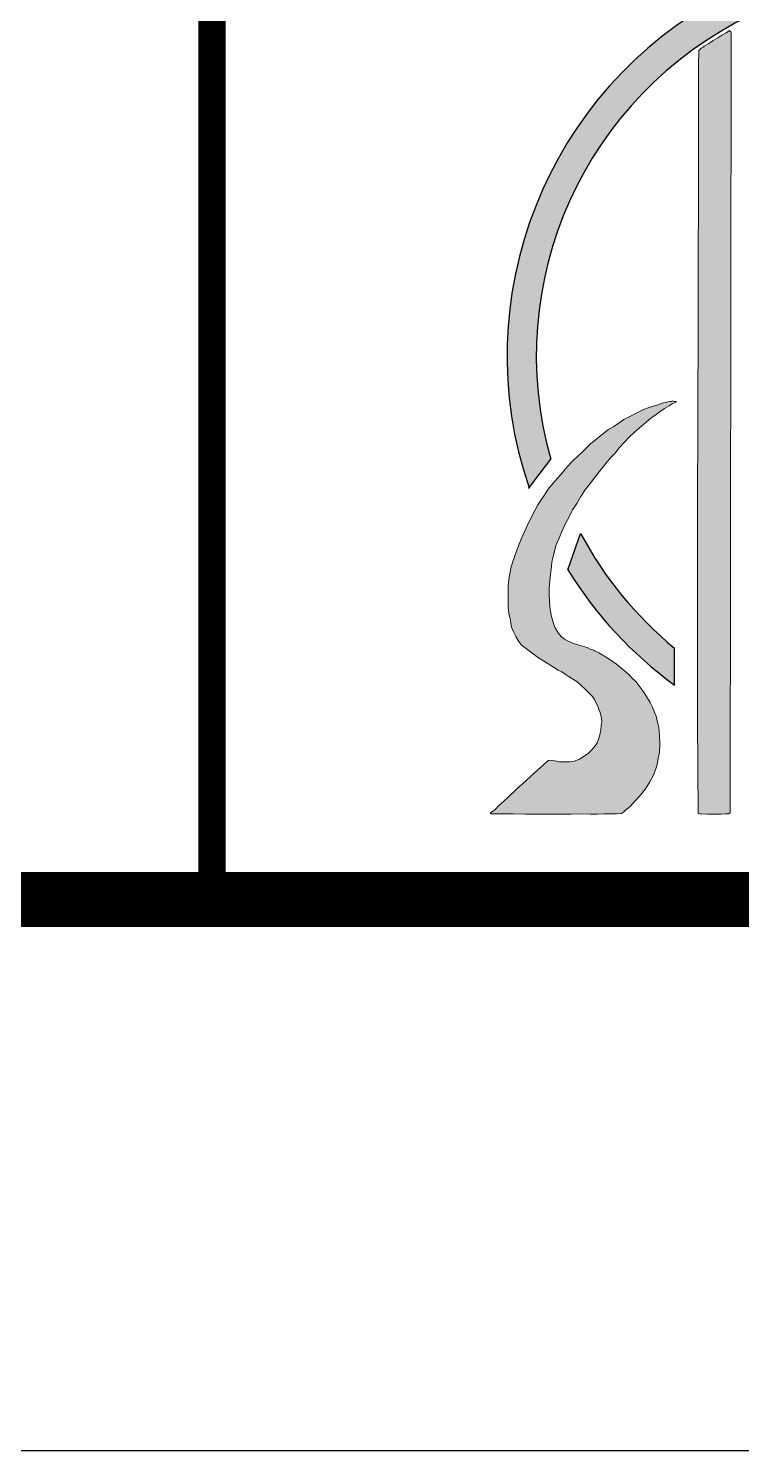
# Model space of a CAD drawing. Extents: x 24843 to 27502, y -10108 to -7552.
# Drawn here: x 27268.03 to 27280.96, y -10107.92 to -10082.11 of the extents above; entities that cross this region are included whole.
import ezdxf

# ---------------------------------------------------------------- set-up
doc = ezdxf.new("R2010")
doc.units = 0
doc.layers.get('0').update_dxf_attribs({"linetype": 'CONTINUOUS'})

msp = doc.modelspace()

# ---------------------------------------------------------------- hatches: boundary and pattern name
h = msp.add_hatch(color=1)
h.paths.add_polyline_path([(27288.998, -10092.857), (27289.424, -10093.178, 1.781679), (27277.107, -10090.443), (27277.502, -10089.927, -1.737502)])
h.paths.add_polyline_path([(27278.043, -10091.272), (27277.812, -10091.935, 0.097177), (27279.746, -10094.023), (27279.746, -10093.353, -0.098964)])
for points in [[(27280.775, -10082.44), (27280.775, -10082.378), (27280.775, -10082.315), (27280.775, -10082.252), (27280.775, -10082.196), (27280.768, -10082.168), (27280.747, -10082.147), (27280.684, -10082.189), (27280.608, -10082.231), (27280.532, -10082.28), (27280.448, -10082.328), (27280.372, -10082.384), (27280.296, -10082.427), (27280.296, -10082.432), (27280.279, -10082.438), (27280.268, -10082.446), (27280.233, -10082.467), (27280.205, -10082.488), (27280.19, -10082.509), (27280.184, -10082.78), (27280.184, -10083.628), (27280.184, -10084.477), (27280.184, -10085.325), (27280.177, -10086.173), (27280.177, -10087.021), (27280.177, -10087.869), (27280.17, -10088.718), (27280.17, -10089.567), (27280.164, -10090.415), (27280.164, -10091.263), (27280.164, -10092.111), (27280.164, -10092.959), (27280.164, -10093.807), (27280.164, -10094.656), (27280.17, -10095.505), (27280.177, -10096.353), (27280.205, -10096.36), (27280.233, -10096.36), (27280.337, -10096.366), (27280.51, -10096.366), (27280.594, -10096.366), (27280.671, -10096.36), (27280.726, -10096.36), (27280.755, -10096.345)], [(27279.308, -10094.342), (27279.259, -10094.26), (27279.211, -10094.183), (27279.155, -10094.106), (27279.1, -10094.03), (27279.043, -10093.961), (27278.974, -10093.891), (27278.911, -10093.828), (27278.841, -10093.767), (27278.765, -10093.704), (27278.696, -10093.647), (27278.536, -10093.536), (27278.376, -10093.439), (27278.313, -10093.411), (27278.293, -10093.405), (27278.279, -10093.39), (27278.216, -10093.37), (27278.161, -10093.342), (27278.036, -10093.307), (27277.917, -10093.272), (27277.861, -10093.245), (27277.807, -10093.223), (27277.751, -10093.189), (27277.702, -10093.153), (27277.654, -10093.098), (27277.618, -10093.043), (27277.584, -10092.987), (27277.555, -10092.924), (27277.515, -10092.778), (27277.493, -10092.654), (27277.479, -10092.521), (27277.473, -10092.389), (27277.473, -10092.258), (27277.479, -10092.195), (27277.486, -10092.132), (27277.493, -10092.069), (27277.499, -10092), (27277.508, -10091.93), (27277.515, -10091.861), (27277.521, -10091.798), (27277.534, -10091.729), (27277.549, -10091.673), (27277.562, -10091.61), (27277.584, -10091.547), (27277.597, -10091.492), (27277.654, -10091.36), (27277.709, -10091.228), (27277.764, -10091.103), (27277.834, -10090.971), (27277.896, -10090.846), (27277.973, -10090.727), (27278.05, -10090.602), (27278.126, -10090.484), (27278.216, -10090.365), (27278.313, -10090.241), (27278.404, -10090.123), (27278.502, -10090.004), (27278.578, -10089.906), (27278.662, -10089.824), (27278.744, -10089.719), (27278.835, -10089.622), (27278.925, -10089.525), (27279.023, -10089.434), (27279.231, -10089.253), (27279.28, -10089.211), (27279.336, -10089.171), (27279.413, -10089.114), (27279.489, -10089.058), (27279.565, -10089.003), (27279.649, -10088.955), (27279.705, -10088.919), (27279.774, -10088.892), (27279.774, -10088.878), (27279.746, -10088.878), (27279.718, -10088.864), (27279.691, -10088.878), (27279.67, -10088.878), (27279.599, -10088.892), (27279.523, -10088.906), (27279.447, -10088.941), (27279.384, -10088.955), (27279.287, -10088.989), (27279.183, -10089.024), (27279.064, -10089.086), (27278.946, -10089.142), (27278.828, -10089.205), (27278.717, -10089.281), (27278.634, -10089.337), (27278.549, -10089.385), (27278.383, -10089.517), (27278.223, -10089.649), (27278.07, -10089.796), (27277.917, -10089.942), (27277.869, -10089.99), (27277.82, -10090.045), (27277.772, -10090.102), (27277.722, -10090.158), (27277.632, -10090.261), (27277.542, -10090.365), (27277.458, -10090.47), (27277.382, -10090.581), (27277.326, -10090.664), (27277.27, -10090.756), (27277.222, -10090.846), (27277.173, -10090.936), (27277.069, -10091.145), (27276.971, -10091.36), (27276.888, -10091.575), (27276.811, -10091.798), (27276.777, -10091.903), (27276.757, -10092.006), (27276.741, -10092.111), (27276.728, -10092.216), (27276.728, -10092.313), (27276.728, -10092.41), (27276.728, -10092.515), (27276.728, -10092.618), (27276.741, -10092.717), (27276.763, -10092.82), (27276.777, -10092.896), (27276.791, -10092.974), (27276.826, -10093.056), (27276.867, -10093.14), (27276.909, -10093.216), (27276.964, -10093.292), (27277.279, -10093.529), (27277.368, -10093.585), (27277.458, -10093.641), (27277.549, -10093.697), (27277.639, -10093.751), (27277.702, -10093.786), (27277.764, -10093.828), (27277.82, -10093.864), (27277.883, -10093.904), (27277.973, -10093.961), (27278.056, -10094.03), (27278.133, -10094.106), (27278.209, -10094.183), (27278.258, -10094.232), (27278.293, -10094.287), (27278.327, -10094.35), (27278.355, -10094.405), (27278.376, -10094.468), (27278.397, -10094.524), (27278.418, -10094.6), (27278.426, -10094.684), (27278.418, -10094.76), (27278.411, -10094.844), (27278.39, -10094.927), (27278.369, -10095.004), (27278.342, -10095.074), (27278.306, -10095.129), (27278.25, -10095.198), (27278.188, -10095.26), (27278.106, -10095.316), (27278.021, -10095.366), (27277.973, -10095.386), (27277.924, -10095.407), (27277.883, -10095.413), (27277.841, -10095.42), (27277.778, -10095.42), (27277.715, -10095.42), (27277.66, -10095.42), (27277.605, -10095.407), (27277.57, -10095.4), (27277.534, -10095.392), (27277.493, -10095.386), (27277.458, -10095.392), (27277.376, -10095.463), (27277.208, -10095.615), (27277.049, -10095.762), (27276.882, -10095.914), (27276.722, -10096.067), (27276.644, -10096.137), (27276.568, -10096.206), (27276.492, -10096.282), (27276.408, -10096.345), (27276.408, -10096.36), (27276.617, -10096.36), (27276.826, -10096.36), (27277.04, -10096.366), (27277.25, -10096.366), (27277.458, -10096.366), (27277.667, -10096.366), (27277.875, -10096.366), (27278.084, -10096.36), (27278.216, -10096.366), (27278.342, -10096.366), (27278.473, -10096.36), (27278.605, -10096.36), (27278.696, -10096.36), (27278.787, -10096.353), (27278.822, -10096.332), (27278.849, -10096.303), (27278.946, -10096.221), (27279.03, -10096.13), (27279.127, -10096.019), (27279.218, -10095.907), (27279.3, -10095.782), (27279.363, -10095.657), (27279.392, -10095.595), (27279.413, -10095.525), (27279.433, -10095.463), (27279.447, -10095.386), (27279.476, -10095.24), (27279.482, -10095.093), (27279.476, -10094.941), (27279.46, -10094.795), (27279.447, -10094.718), (27279.426, -10094.649), (27279.413, -10094.586), (27279.384, -10094.517), (27279.35, -10094.426)]]:
    msp.add_hatch(color=0).paths.add_polyline_path(points)

# ---------------------------------------------------------------- linework, layer by layer
for p, q in [((27271.357, -10071.915), (27271.357, -10097.915)), ((27271.357, -10097.915), (27201.357, -10097.915)), ((27271.357, -10097.915), (27201.357, -10097.915))]:
    msp.add_line(p, q)
at = {"color": 1}
for p, q in [((27277.097, -10090.457), (27277.502, -10089.927)), ((27277.812, -10091.935), (27278.043, -10091.272)), ((27279.746, -10094.023), (27279.746, -10093.353))]:
    msp.add_line(p, q, dxfattribs=at)
msp.add_lwpolyline([(26620.357, -10107.915), (27461.357, -10107.915), (27461.357, -9513.915), (26620.357, -9513.915)], close=True)
at = {"const_width": 1}
msp.add_lwpolyline([(26645.357, -10097.915), (27451.357, -10097.915), (27451.357, -9523.915), (26645.357, -9523.915)], close=True, dxfattribs=at)
at = {"const_width": 0.5}
for points in [[(27271.357, -10097.915), (27271.357, -10005.915), (27451.357, -10005.915)], [(27271.357, -10097.915), (27451.357, -10097.915)], [(27271.357, -10097.915), (27451.357, -10097.915)]]:
    msp.add_lwpolyline(points, dxfattribs=at)
at = {"color": 0, "lineweight": 0}
for points in [[(27280.747, -10082.147), (27280.768, -10082.168), (27280.775, -10082.196), (27280.775, -10082.252), (27280.775, -10082.315), (27280.775, -10082.378), (27280.775, -10082.44), (27280.755, -10096.345), (27280.726, -10096.36), (27280.671, -10096.36), (27280.594, -10096.366), (27280.51, -10096.366), (27280.337, -10096.366), (27280.233, -10096.36), (27280.205, -10096.36), (27280.177, -10096.353), (27280.17, -10095.505), (27280.164, -10094.656), (27280.164, -10093.807), (27280.164, -10092.959), (27280.164, -10092.111), (27280.164, -10091.263), (27280.164, -10090.415), (27280.17, -10089.567), (27280.17, -10088.718), (27280.177, -10087.869), (27280.177, -10087.021), (27280.177, -10086.173), (27280.184, -10085.325), (27280.184, -10084.477), (27280.184, -10083.628), (27280.184, -10082.78), (27280.19, -10082.509), (27280.205, -10082.488), (27280.233, -10082.467), (27280.268, -10082.446), (27280.287, -10082.432), (27280.372, -10082.384), (27280.448, -10082.328), (27280.532, -10082.28), (27280.608, -10082.231), (27280.684, -10082.189), (27280.747, -10082.147)], [(27279.718, -10088.864), (27279.746, -10088.878), (27279.774, -10088.878), (27279.774, -10088.892), (27279.705, -10088.919), (27279.649, -10088.955), (27279.565, -10089.003), (27279.489, -10089.058), (27279.413, -10089.114), (27279.336, -10089.171), (27279.28, -10089.211), (27279.231, -10089.253), (27279.023, -10089.434), (27278.925, -10089.525), (27278.835, -10089.622), (27278.744, -10089.719), (27278.662, -10089.824), (27278.578, -10089.906), (27278.502, -10090.004), (27278.404, -10090.123), (27278.313, -10090.241), (27278.216, -10090.365), (27278.126, -10090.484), (27278.05, -10090.602), (27277.973, -10090.727), (27277.896, -10090.846), (27277.834, -10090.971), (27277.764, -10091.103), (27277.709, -10091.228), (27277.654, -10091.36), (27277.597, -10091.492), (27277.584, -10091.547), (27277.562, -10091.61), (27277.549, -10091.673), (27277.534, -10091.729), (27277.521, -10091.798), (27277.515, -10091.861), (27277.508, -10091.93), (27277.499, -10092), (27277.493, -10092.069), (27277.486, -10092.132), (27277.479, -10092.195), (27277.473, -10092.258), (27277.473, -10092.389), (27277.479, -10092.521), (27277.493, -10092.654), (27277.515, -10092.778), (27277.555, -10092.924), (27277.584, -10092.987), (27277.618, -10093.043), (27277.654, -10093.098), (27277.702, -10093.153), (27277.751, -10093.189), (27277.807, -10093.223), (27277.861, -10093.245), (27277.917, -10093.272), (27278.036, -10093.307), (27278.161, -10093.342), (27278.216, -10093.37), (27278.279, -10093.39), (27278.293, -10093.405), (27278.313, -10093.411), (27278.376, -10093.439), (27278.536, -10093.536), (27278.696, -10093.647), (27278.765, -10093.704), (27278.841, -10093.767), (27278.911, -10093.828), (27278.974, -10093.891), (27279.043, -10093.961), (27279.1, -10094.03), (27279.155, -10094.106), (27279.211, -10094.183), (27279.259, -10094.26), (27279.308, -10094.342), (27279.35, -10094.426), (27279.384, -10094.517), (27279.413, -10094.586), (27279.426, -10094.649), (27279.447, -10094.718), (27279.46, -10094.795), (27279.476, -10094.941), (27279.482, -10095.093), (27279.476, -10095.24), (27279.447, -10095.386), (27279.433, -10095.463), (27279.413, -10095.525), (27279.392, -10095.595), (27279.363, -10095.657), (27279.3, -10095.782), (27279.218, -10095.907), (27279.127, -10096.019), (27279.03, -10096.13), (27278.946, -10096.221), (27278.849, -10096.303), (27278.822, -10096.332), (27278.787, -10096.353), (27278.696, -10096.36), (27278.605, -10096.36), (27278.473, -10096.36), (27278.342, -10096.366), (27278.216, -10096.366), (27278.084, -10096.36), (27277.875, -10096.366), (27277.667, -10096.366), (27277.458, -10096.366), (27277.25, -10096.366), (27277.04, -10096.366), (27276.826, -10096.36), (27276.617, -10096.36), (27276.408, -10096.36), (27276.408, -10096.345), (27276.492, -10096.282), (27276.568, -10096.206), (27276.644, -10096.137), (27276.722, -10096.067), (27276.882, -10095.914), (27277.049, -10095.762), (27277.208, -10095.615), (27277.376, -10095.463), (27277.458, -10095.392), (27277.493, -10095.386), (27277.534, -10095.392), (27277.57, -10095.4), (27277.605, -10095.407), (27277.66, -10095.42), (27277.715, -10095.42), (27277.778, -10095.42), (27277.841, -10095.42), (27277.883, -10095.413), (27277.924, -10095.407), (27277.973, -10095.386), (27278.021, -10095.366), (27278.106, -10095.316), (27278.188, -10095.26), (27278.25, -10095.198), (27278.306, -10095.129), (27278.342, -10095.074), (27278.369, -10095.004), (27278.39, -10094.927), (27278.411, -10094.844), (27278.418, -10094.76), (27278.426, -10094.684), (27278.418, -10094.6), (27278.397, -10094.524), (27278.376, -10094.468), (27278.355, -10094.405), (27278.327, -10094.35), (27278.293, -10094.287), (27278.258, -10094.232), (27278.209, -10094.183), (27278.133, -10094.106), (27278.056, -10094.03), (27277.973, -10093.961), (27277.883, -10093.904), (27277.82, -10093.864), (27277.764, -10093.828), (27277.702, -10093.786), (27277.639, -10093.751), (27277.549, -10093.697), (27277.458, -10093.641), (27277.368, -10093.585), (27277.279, -10093.529), (27276.964, -10093.292), (27276.909, -10093.216), (27276.867, -10093.14), (27276.826, -10093.056), (27276.791, -10092.974), (27276.777, -10092.896), (27276.763, -10092.82), (27276.741, -10092.717), (27276.728, -10092.618), (27276.728, -10092.515), (27276.728, -10092.41), (27276.728, -10092.313), (27276.728, -10092.216), (27276.741, -10092.111), (27276.757, -10092.006), (27276.777, -10091.903), (27276.811, -10091.798), (27276.888, -10091.575), (27276.971, -10091.36), (27277.069, -10091.145), (27277.173, -10090.936), (27277.222, -10090.846), (27277.27, -10090.756), (27277.326, -10090.664), (27277.382, -10090.581), (27277.458, -10090.47), (27277.542, -10090.365), (27277.632, -10090.261), (27277.722, -10090.158), (27277.772, -10090.102), (27277.82, -10090.045), (27277.869, -10089.99), (27277.917, -10089.942), (27278.07, -10089.796), (27278.223, -10089.649), (27278.383, -10089.517), (27278.549, -10089.385), (27278.634, -10089.337), (27278.717, -10089.281), (27278.828, -10089.205), (27278.946, -10089.142), (27279.064, -10089.086), (27279.183, -10089.024), (27279.287, -10088.989), (27279.384, -10088.955), (27279.447, -10088.941), (27279.523, -10088.906), (27279.599, -10088.892), (27279.67, -10088.878), (27279.691, -10088.878), (27279.718, -10088.864)]]:
    msp.add_lwpolyline(points, close=True, dxfattribs=at)
at = {"color": 1}
for radius, start, end in [(7.39, 316.0861, 198.8697), (6.86, 315.548, 195.8597), (6.86, 207.9889, 230.5962), (7.39, 211.6948, 233.8963)]:
    msp.add_arc((27284.101, -10088.052), radius, start, end, dxfattribs=at)

doc.saveas('drawing.dxf')
